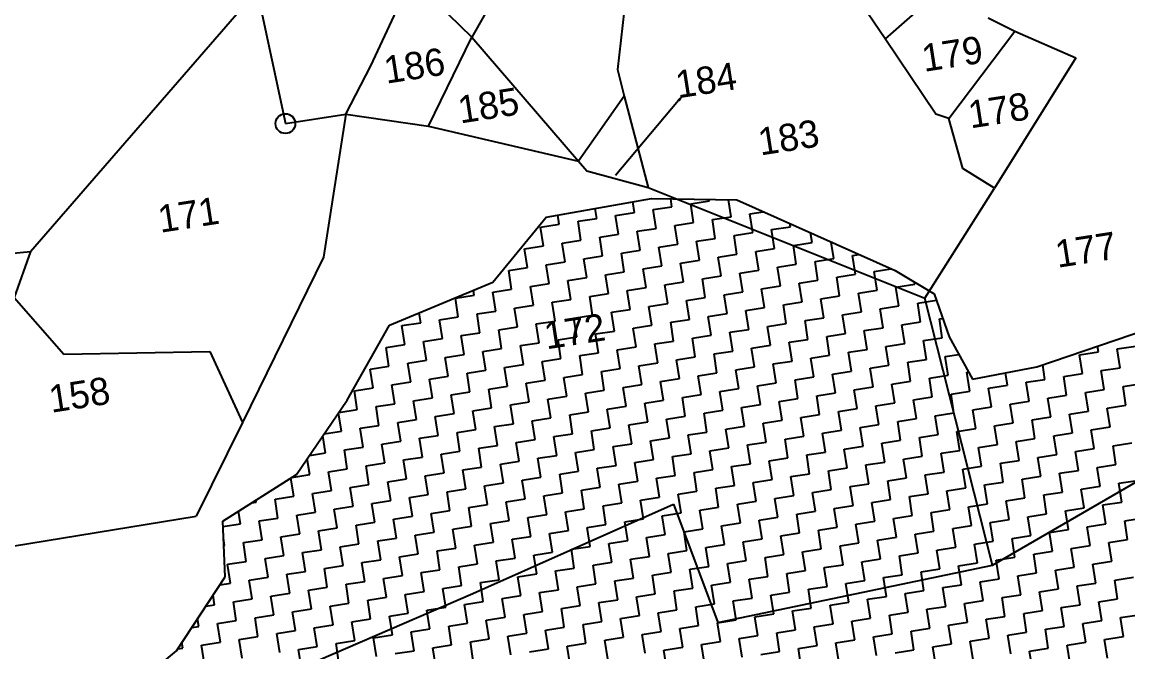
# Model space of a CAD drawing. Header units: metres. Extents: x 288492 to 290465, y 1999120 to 2001541.
# Drawn here: x 289636.4 to 289925, y 2000013.4 to 2000177.7 of the extents above; entities that cross this region are included whole.
import ezdxf
from ezdxf.enums import TextEntityAlignment as Align

# ---------------------------------------------------------------- set-up
doc = ezdxf.new("R2010")
doc.units = ezdxf.units.M
doc.header["$MEASUREMENT"] = 0
for name, color, linetype in [('POLY_HATCH', 12, 'Continuous'), ('POLY_PARCEL', 6, 'Continuous'), ('TEXT_PARCEL', 7, 'Continuous')]:
    doc.layers.add(name, color=color, linetype=linetype)
doc.styles.add('TEXT_MAP', font='KRDEV050.TTF')

# ---------------------------------------------------------------- blocks, each defined once
blk = doc.blocks.new('25')
blk.add_lwpolyline([(289824.17, 2000131.27), (289807.14, 2000111.18)])
blk.add_circle((289718.34, 2000125.49), 2.66)
blk.add_solid([(289823.85, 2000131.54), (289825.79, 2000133.18), (289824.49, 2000131)])
at = {"layer": 'POLY_HATCH'}
for p, q in [((289788.44, 2000100.08), (289816.76, 2000104.93)), ((289816.76, 2000104.93), (289839.73, 2000104.5)), ((289839.73, 2000104.5), (289882.31, 2000085.28)), ((289774.03, 2000082.64), (289788.44, 2000100.08)), ((289746.16, 2000071.16), (289774.03, 2000082.64)), ((289882.31, 2000085.28), (289892.75, 2000079.04)), ((289892.75, 2000079.04), (289896.76, 2000067.37)), ((289734.69, 2000050.99), (289746.16, 2000071.16)), ((289920.34, 2000059.22), (289950.1, 2000069.31)), ((289896.76, 2000067.37), (289902.95, 2000056.02)), ((289902.95, 2000056.02), (289920.34, 2000059.22)), ((289720.96, 2000031.04), (289734.69, 2000050.99)), ((289701.06, 2000018.53), (289720.96, 2000031.04)), ((289701.66, 2000003.55), (289701.06, 2000018.53)), ((289688.47, 1999983.68), (289701.66, 2000003.55)), ((289667.6, 1999966.55), (289688.47, 1999983.68))]:
    blk.add_line(p, q, dxfattribs=at)
at = {"layer": 'POLY_HATCH', "linetype": 'Continuous'}
for p, q in [((289812.16, 2000101.19), (289811.72, 2000104.07)), ((289822.27, 2000102.73), (289821.95, 2000104.83)), ((289827.33, 2000103.49), (289832.38, 2000104.26)), ((289828.1, 2000098.44), (289827.33, 2000103.49)), ((289832.38, 2000104.26), (289832.33, 2000104.64)), ((289838.21, 2000099.97), (289837.51, 2000104.54)), ((289791.93, 2000098.13), (289791.56, 2000100.61)), ((289802.05, 2000099.66), (289801.64, 2000102.34)), ((289807.1, 2000100.43), (289812.16, 2000101.19)), ((289807.87, 2000095.37), (289807.1, 2000100.43)), ((289817.22, 2000101.96), (289822.27, 2000102.73)), ((289817.98, 2000096.9), (289817.22, 2000101.96)), ((289843.26, 2000100.74), (289846.86, 2000101.28)), ((289844.03, 2000095.68), (289843.26, 2000100.74)), ((289786.88, 2000097.36), (289791.93, 2000098.13)), ((289796.99, 2000098.89), (289802.05, 2000099.66)), ((289797.76, 2000093.84), (289796.99, 2000098.89)), ((289823.04, 2000097.67), (289828.1, 2000098.44)), ((289823.81, 2000092.61), (289823.04, 2000097.67)), ((289833.15, 2000099.2), (289838.21, 2000099.97)), ((289833.92, 2000094.15), (289833.15, 2000099.2)), ((289854.14, 2000097.21), (289854.02, 2000098.05)), ((289787.64, 2000092.3), (289786.88, 2000097.36)), ((289802.81, 2000094.6), (289807.87, 2000095.37)), ((289803.58, 2000089.55), (289802.81, 2000094.6)), ((289812.93, 2000096.14), (289817.98, 2000096.9)), ((289813.69, 2000091.08), (289812.93, 2000096.14)), ((289838.97, 2000094.91), (289844.03, 2000095.68)), ((289839.74, 2000089.86), (289838.97, 2000094.91)), ((289849.09, 2000096.45), (289854.14, 2000097.21)), ((289849.85, 2000091.39), (289849.09, 2000096.45)), ((289859.97, 2000092.93), (289859.57, 2000095.54)), ((289782.59, 2000091.53), (289787.64, 2000092.3)), ((289783.35, 2000086.48), (289782.59, 2000091.53)), ((289792.7, 2000093.07), (289797.76, 2000093.84)), ((289793.47, 2000088.01), (289792.7, 2000093.07)), ((289818.75, 2000091.85), (289823.81, 2000092.61)), ((289819.52, 2000086.79), (289818.75, 2000091.85)), ((289828.86, 2000093.38), (289833.92, 2000094.15)), ((289829.63, 2000088.32), (289828.86, 2000093.38)), ((289854.91, 2000092.16), (289859.97, 2000092.93)), ((289855.68, 2000087.1), (289854.91, 2000092.16)), ((289865.79, 2000088.64), (289865.12, 2000093.04)), ((289798.52, 2000088.78), (289803.58, 2000089.55)), ((289799.29, 2000083.72), (289798.52, 2000088.78)), ((289808.64, 2000090.31), (289813.69, 2000091.08)), ((289809.4, 2000085.26), (289808.64, 2000090.31)), ((289834.69, 2000089.09), (289839.74, 2000089.86)), ((289835.45, 2000084.03), (289834.69, 2000089.09)), ((289844.8, 2000090.62), (289849.85, 2000091.39)), ((289845.57, 2000085.57), (289844.8, 2000090.62)), ((289860.73, 2000087.87), (289865.79, 2000088.64)), ((289870.85, 2000089.4), (289872.59, 2000089.67)), ((289871.61, 2000084.35), (289870.85, 2000089.4)), ((289778.3, 2000085.71), (289783.35, 2000086.48)), ((289779.06, 2000080.66), (289778.3, 2000085.71)), ((289788.41, 2000087.25), (289793.47, 2000088.01)), ((289789.18, 2000082.19), (289788.41, 2000087.25)), ((289814.46, 2000086.02), (289819.52, 2000086.79)), ((289815.23, 2000080.97), (289814.46, 2000086.02)), ((289824.57, 2000087.56), (289829.63, 2000088.32)), ((289825.34, 2000082.5), (289824.57, 2000087.56)), ((289840.51, 2000084.8), (289845.57, 2000085.57)), ((289850.62, 2000086.34), (289855.68, 2000087.1)), ((289851.39, 2000081.28), (289850.62, 2000086.34)), ((289861.5, 2000082.81), (289860.73, 2000087.87)), ((289876.67, 2000085.11), (289881.16, 2000085.79)), ((289794.23, 2000082.96), (289799.29, 2000083.72)), ((289795, 2000077.9), (289794.23, 2000082.96)), ((289804.35, 2000084.49), (289809.4, 2000085.26)), ((289805.11, 2000079.43), (289804.35, 2000084.49)), ((289820.28, 2000081.73), (289825.34, 2000082.5)), ((289830.4, 2000083.27), (289835.45, 2000084.03)), ((289831.16, 2000078.21), (289830.4, 2000083.27)), ((289841.28, 2000079.74), (289840.51, 2000084.8)), ((289856.44, 2000082.05), (289861.5, 2000082.81)), ((289866.56, 2000083.58), (289871.61, 2000084.35)), ((289867.32, 2000078.52), (289866.56, 2000083.58)), ((289877.44, 2000080.06), (289876.67, 2000085.11)), ((289768.95, 2000079.12), (289768.75, 2000080.47)), ((289774.01, 2000079.89), (289779.06, 2000080.66)), ((289774.78, 2000074.83), (289774.01, 2000079.89)), ((289784.12, 2000081.42), (289789.18, 2000082.19)), ((289784.89, 2000076.37), (289784.12, 2000081.42)), ((289810.17, 2000080.2), (289815.23, 2000080.97)), ((289810.94, 2000075.14), (289810.17, 2000080.2)), ((289821.05, 2000076.68), (289820.28, 2000081.73)), ((289836.22, 2000078.98), (289841.28, 2000079.74)), ((289846.33, 2000080.51), (289851.39, 2000081.28)), ((289847.1, 2000075.46), (289846.33, 2000080.51)), ((289857.21, 2000076.99), (289856.44, 2000082.05)), ((289872.38, 2000079.29), (289877.44, 2000080.06)), ((289882.49, 2000080.82), (289887.55, 2000081.59)), ((289883.26, 2000075.77), (289882.49, 2000080.82)), ((289887.55, 2000081.59), (289887.46, 2000082.21)), ((289763.9, 2000078.35), (289768.95, 2000079.12)), ((289764.66, 2000073.3), (289763.9, 2000078.35)), ((289789.94, 2000077.13), (289795, 2000077.9)), ((289790.71, 2000072.08), (289789.94, 2000077.13)), ((289800.06, 2000078.67), (289805.11, 2000079.43)), ((289800.82, 2000073.61), (289800.06, 2000078.67)), ((289815.99, 2000075.91), (289821.05, 2000076.68)), ((289826.11, 2000077.44), (289831.16, 2000078.21)), ((289826.87, 2000072.39), (289826.11, 2000077.44)), ((289836.99, 2000073.92), (289836.22, 2000078.98)), ((289852.16, 2000076.22), (289857.21, 2000076.99)), ((289862.27, 2000077.76), (289867.32, 2000078.52)), ((289863.04, 2000072.7), (289862.27, 2000077.76)), ((289873.15, 2000074.23), (289872.38, 2000079.29)), ((289888.32, 2000076.53), (289893.35, 2000077.3)), ((289754.55, 2000071.76), (289754.14, 2000074.45)), ((289769.72, 2000074.06), (289774.78, 2000074.83)), ((289770.49, 2000069.01), (289769.72, 2000074.06)), ((289779.83, 2000075.6), (289784.89, 2000076.37)), ((289780.6, 2000070.54), (289779.83, 2000075.6)), ((289795.77, 2000072.84), (289800.82, 2000073.61)), ((289805.88, 2000074.38), (289810.94, 2000075.14)), ((289806.65, 2000069.32), (289805.88, 2000074.38)), ((289816.76, 2000070.85), (289815.99, 2000075.91)), ((289831.93, 2000073.15), (289836.99, 2000073.92)), ((289842.04, 2000074.69), (289847.1, 2000075.46)), ((289842.81, 2000069.63), (289842.04, 2000074.69)), ((289852.92, 2000071.17), (289852.16, 2000076.22)), ((289868.09, 2000073.47), (289873.15, 2000074.23)), ((289878.2, 2000075), (289883.26, 2000075.77)), ((289878.97, 2000069.94), (289878.2, 2000075)), ((289889.08, 2000071.48), (289888.32, 2000076.53)), ((289749.49, 2000071), (289754.55, 2000071.76)), ((289750.26, 2000065.94), (289749.49, 2000071)), ((289759.61, 2000072.53), (289764.66, 2000073.3)), ((289760.37, 2000067.47), (289759.61, 2000072.53)), ((289785.66, 2000071.31), (289790.71, 2000072.08)), ((289786.42, 2000066.25), (289785.66, 2000071.31)), ((289796.53, 2000067.79), (289795.77, 2000072.84)), ((289811.7, 2000070.09), (289816.76, 2000070.85)), ((289821.82, 2000071.62), (289826.87, 2000072.39)), ((289822.58, 2000066.56), (289821.82, 2000071.62)), ((289832.7, 2000068.1), (289831.93, 2000073.15)), ((289847.87, 2000070.4), (289852.92, 2000071.17)), ((289857.98, 2000071.93), (289863.04, 2000072.7)), ((289858.75, 2000066.88), (289857.98, 2000071.93)), ((289868.86, 2000068.41), (289868.09, 2000073.47)), ((289884.03, 2000070.71), (289889.08, 2000071.48)), ((289884.79, 2000065.65), (289884.03, 2000070.71)), ((289894.14, 2000072.24), (289895.04, 2000072.38)), ((289894.91, 2000067.19), (289894.14, 2000072.24)), ((289765.43, 2000068.24), (289770.49, 2000069.01)), ((289766.2, 2000063.19), (289765.43, 2000068.24)), ((289775.54, 2000069.78), (289780.6, 2000070.54)), ((289776.31, 2000064.72), (289775.54, 2000069.78)), ((289791.48, 2000067.02), (289796.53, 2000067.79)), ((289801.59, 2000068.55), (289806.65, 2000069.32)), ((289802.36, 2000063.5), (289801.59, 2000068.55)), ((289812.47, 2000065.03), (289811.7, 2000070.09)), ((289827.64, 2000067.33), (289832.7, 2000068.1)), ((289837.75, 2000068.87), (289842.81, 2000069.63)), ((289838.52, 2000063.81), (289837.75, 2000068.87)), ((289848.63, 2000065.34), (289847.87, 2000070.4)), ((289863.8, 2000067.64), (289868.86, 2000068.41)), ((289864.57, 2000062.59), (289863.8, 2000067.64)), ((289873.91, 2000069.18), (289878.97, 2000069.94)), ((289874.68, 2000064.12), (289873.91, 2000069.18)), ((289745.2, 2000065.17), (289750.26, 2000065.94)), ((289745.97, 2000060.12), (289745.2, 2000065.17)), ((289755.32, 2000066.71), (289760.37, 2000067.47)), ((289756.08, 2000061.65), (289755.32, 2000066.71)), ((289771.25, 2000063.95), (289776.31, 2000064.72)), ((289781.37, 2000065.49), (289786.42, 2000066.25)), ((289782.13, 2000060.43), (289781.37, 2000065.49)), ((289792.25, 2000061.96), (289791.48, 2000067.02)), ((289807.41, 2000064.26), (289812.47, 2000065.03)), ((289817.53, 2000065.8), (289822.58, 2000066.56)), ((289818.29, 2000060.74), (289817.53, 2000065.8)), ((289828.41, 2000062.28), (289827.64, 2000067.33)), ((289843.58, 2000064.58), (289848.63, 2000065.34)), ((289853.69, 2000066.11), (289858.75, 2000066.88)), ((289854.46, 2000061.05), (289853.69, 2000066.11)), ((289879.74, 2000064.89), (289884.79, 2000065.65)), ((289880.5, 2000059.83), (289879.74, 2000064.89)), ((289889.85, 2000066.42), (289894.91, 2000067.19)), ((289890.62, 2000061.36), (289889.85, 2000066.42)), ((289936.89, 2000063.21), (289936.66, 2000064.75)), ((289941.95, 2000063.98), (289947.01, 2000064.74)), ((289761.14, 2000062.42), (289766.2, 2000063.19)), ((289761.91, 2000057.36), (289761.14, 2000062.42)), ((289772.02, 2000058.9), (289771.25, 2000063.95)), ((289787.19, 2000061.2), (289792.25, 2000061.96)), ((289797.3, 2000062.73), (289802.36, 2000063.5)), ((289798.07, 2000057.67), (289797.3, 2000062.73)), ((289808.18, 2000059.21), (289807.41, 2000064.26)), ((289823.35, 2000061.51), (289828.41, 2000062.28)), ((289833.46, 2000063.04), (289838.52, 2000063.81)), ((289834.23, 2000057.99), (289833.46, 2000063.04)), ((289844.34, 2000059.52), (289843.58, 2000064.58)), ((289859.51, 2000061.82), (289864.57, 2000062.59)), ((289860.28, 2000056.76), (289859.51, 2000061.82)), ((289869.63, 2000063.35), (289874.68, 2000064.12)), ((289870.39, 2000058.3), (289869.63, 2000063.35)), ((289895.67, 2000062.13), (289899.32, 2000062.68)), ((289896.44, 2000057.08), (289895.67, 2000062.13)), ((289931.84, 2000062.44), (289936.89, 2000063.21)), ((289932.6, 2000057.39), (289931.84, 2000062.44)), ((289942.72, 2000058.92), (289941.95, 2000063.98)), ((289740.91, 2000059.35), (289745.97, 2000060.12)), ((289741.68, 2000054.29), (289740.91, 2000059.35)), ((289751.03, 2000060.88), (289756.08, 2000061.65)), ((289751.79, 2000055.83), (289751.03, 2000060.88)), ((289766.96, 2000058.13), (289772.02, 2000058.9)), ((289777.08, 2000059.66), (289782.13, 2000060.43)), ((289777.84, 2000054.61), (289777.08, 2000059.66)), ((289787.96, 2000056.14), (289787.19, 2000061.2)), ((289803.12, 2000058.44), (289808.18, 2000059.21)), ((289813.24, 2000059.97), (289818.29, 2000060.74)), ((289814, 2000054.92), (289813.24, 2000059.97)), ((289824.12, 2000056.45), (289823.35, 2000061.51)), ((289839.29, 2000058.75), (289844.34, 2000059.52)), ((289840.05, 2000053.7), (289839.29, 2000058.75)), ((289849.4, 2000060.29), (289854.46, 2000061.05)), ((289850.17, 2000055.23), (289849.4, 2000060.29)), ((289875.45, 2000059.06), (289880.5, 2000059.83)), ((289876.22, 2000054.01), (289875.45, 2000059.06)), ((289885.56, 2000060.6), (289890.62, 2000061.36)), ((289886.33, 2000055.54), (289885.56, 2000060.6)), ((289922.49, 2000055.85), (289921.9, 2000059.75)), ((289937.66, 2000058.15), (289942.72, 2000058.92)), ((289746.74, 2000055.06), (289751.79, 2000055.83)), ((289756.85, 2000056.6), (289761.91, 2000057.36)), ((289757.62, 2000051.54), (289756.85, 2000056.6)), ((289767.73, 2000053.07), (289766.96, 2000058.13)), ((289782.9, 2000055.37), (289787.96, 2000056.14)), ((289793.01, 2000056.91), (289798.07, 2000057.67)), ((289793.78, 2000051.85), (289793.01, 2000056.91)), ((289803.89, 2000053.38), (289803.12, 2000058.44)), ((289819.06, 2000055.68), (289824.12, 2000056.45)), ((289829.17, 2000057.22), (289834.23, 2000057.99)), ((289829.94, 2000052.16), (289829.17, 2000057.22)), ((289855.22, 2000056), (289860.28, 2000056.76)), ((289855.99, 2000050.94), (289855.22, 2000056)), ((289865.34, 2000057.53), (289870.39, 2000058.3)), ((289866.1, 2000052.47), (289865.34, 2000057.53)), ((289891.38, 2000056.31), (289896.44, 2000057.08)), ((289892.15, 2000051.25), (289891.38, 2000056.31)), ((289901.5, 2000057.84), (289901.92, 2000057.91)), ((289902.26, 2000052.79), (289901.5, 2000057.84)), ((289912.38, 2000054.32), (289911.87, 2000057.66)), ((289917.43, 2000055.09), (289922.49, 2000055.85)), ((289927.55, 2000056.62), (289932.6, 2000057.39)), ((289928.31, 2000051.56), (289927.55, 2000056.62)), ((289938.43, 2000053.1), (289937.66, 2000058.15)), ((289736.62, 2000053.53), (289741.68, 2000054.29)), ((289737.39, 2000048.47), (289736.62, 2000053.53)), ((289747.5, 2000050), (289746.74, 2000055.06)), ((289762.67, 2000052.31), (289767.73, 2000053.07)), ((289772.79, 2000053.84), (289777.84, 2000054.61)), ((289773.55, 2000048.78), (289772.79, 2000053.84)), ((289783.67, 2000050.32), (289782.9, 2000055.37)), ((289798.84, 2000052.62), (289803.89, 2000053.38)), ((289808.95, 2000054.15), (289814, 2000054.92)), ((289809.72, 2000049.09), (289808.95, 2000054.15)), ((289819.83, 2000050.63), (289819.06, 2000055.68)), ((289835, 2000052.93), (289840.05, 2000053.7)), ((289835.76, 2000047.87), (289835, 2000052.93)), ((289845.11, 2000054.46), (289850.17, 2000055.23)), ((289845.88, 2000049.41), (289845.11, 2000054.46)), ((289871.16, 2000053.24), (289876.22, 2000054.01)), ((289871.93, 2000048.18), (289871.16, 2000053.24)), ((289881.27, 2000054.77), (289886.33, 2000055.54)), ((289882.04, 2000049.72), (289881.27, 2000054.77)), ((289897.21, 2000052.02), (289902.26, 2000052.79)), ((289907.32, 2000053.55), (289912.38, 2000054.32)), ((289908.09, 2000048.5), (289907.32, 2000053.55)), ((289918.2, 2000050.03), (289917.43, 2000055.09)), ((289933.37, 2000052.33), (289938.43, 2000053.1)), ((289943.48, 2000053.86), (289948.54, 2000054.63)), ((289944.25, 2000048.81), (289943.48, 2000053.86)), ((289742.45, 2000049.24), (289747.5, 2000050)), ((289752.56, 2000050.77), (289757.62, 2000051.54)), ((289753.33, 2000045.72), (289752.56, 2000050.77)), ((289763.44, 2000047.25), (289762.67, 2000052.31)), ((289778.61, 2000049.55), (289783.67, 2000050.32)), ((289788.72, 2000051.08), (289793.78, 2000051.85)), ((289789.49, 2000046.03), (289788.72, 2000051.08)), ((289799.6, 2000047.56), (289798.84, 2000052.62)), ((289814.77, 2000049.86), (289819.83, 2000050.63)), ((289815.54, 2000044.81), (289814.77, 2000049.86)), ((289824.88, 2000051.4), (289829.94, 2000052.16)), ((289825.65, 2000046.34), (289824.88, 2000051.4)), ((289850.93, 2000050.17), (289855.99, 2000050.94)), ((289851.7, 2000045.12), (289850.93, 2000050.17)), ((289861.05, 2000051.71), (289866.1, 2000052.47)), ((289861.81, 2000046.65), (289861.05, 2000051.71)), ((289887.1, 2000050.49), (289892.15, 2000051.25)), ((289887.86, 2000045.43), (289887.1, 2000050.49)), ((289897.97, 2000046.96), (289897.21, 2000052.02)), ((289913.14, 2000049.26), (289918.2, 2000050.03)), ((289923.26, 2000050.8), (289928.31, 2000051.56)), ((289924.02, 2000045.74), (289923.26, 2000050.8)), ((289934.14, 2000047.27), (289933.37, 2000052.33)), ((289733.1, 2000042.65), (289732.35, 2000047.6)), ((289732.44, 2000047.72), (289737.39, 2000048.47)), ((289743.21, 2000044.18), (289742.45, 2000049.24)), ((289758.38, 2000046.48), (289763.44, 2000047.25)), ((289768.5, 2000048.02), (289773.55, 2000048.78)), ((289769.26, 2000042.96), (289768.5, 2000048.02)), ((289779.38, 2000044.49), (289778.61, 2000049.55)), ((289794.55, 2000046.79), (289799.6, 2000047.56)), ((289795.31, 2000041.74), (289794.55, 2000046.79)), ((289804.66, 2000048.33), (289809.72, 2000049.09)), ((289805.43, 2000043.27), (289804.66, 2000048.33)), ((289830.71, 2000047.11), (289835.76, 2000047.87)), ((289831.47, 2000042.05), (289830.71, 2000047.11)), ((289840.82, 2000048.64), (289845.88, 2000049.41)), ((289841.59, 2000043.58), (289840.82, 2000048.64)), ((289866.87, 2000047.42), (289871.93, 2000048.18)), ((289867.64, 2000042.36), (289866.87, 2000047.42)), ((289876.98, 2000048.95), (289882.04, 2000049.72)), ((289877.75, 2000043.9), (289876.98, 2000048.95)), ((289892.92, 2000046.2), (289897.97, 2000046.96)), ((289903.03, 2000047.73), (289908.09, 2000048.5)), ((289903.8, 2000042.67), (289903.03, 2000047.73)), ((289913.91, 2000044.21), (289913.14, 2000049.26)), ((289929.08, 2000046.51), (289934.14, 2000047.27)), ((289939.19, 2000048.04), (289944.25, 2000048.81)), ((289939.96, 2000042.98), (289939.19, 2000048.04)), ((289738.16, 2000043.41), (289743.21, 2000044.18)), ((289748.27, 2000044.95), (289753.33, 2000045.72)), ((289749.04, 2000039.89), (289748.27, 2000044.95)), ((289759.15, 2000041.43), (289758.38, 2000046.48)), ((289774.32, 2000043.73), (289779.38, 2000044.49)), ((289784.43, 2000045.26), (289789.49, 2000046.03)), ((289785.2, 2000040.2), (289784.43, 2000045.26)), ((289810.48, 2000044.04), (289815.54, 2000044.81)), ((289811.25, 2000038.98), (289810.48, 2000044.04)), ((289820.59, 2000045.57), (289825.65, 2000046.34)), ((289821.36, 2000040.52), (289820.59, 2000045.57)), ((289846.64, 2000044.35), (289851.7, 2000045.12)), ((289847.41, 2000039.29), (289846.64, 2000044.35)), ((289856.76, 2000045.88), (289861.81, 2000046.65)), ((289857.52, 2000040.83), (289856.76, 2000045.88)), ((289872.69, 2000043.13), (289877.75, 2000043.9)), ((289882.81, 2000044.66), (289887.86, 2000045.43)), ((289883.57, 2000039.61), (289882.81, 2000044.66)), ((289893.69, 2000041.14), (289892.92, 2000046.2)), ((289908.85, 2000043.44), (289913.91, 2000044.21)), ((289918.97, 2000044.97), (289924.02, 2000045.74)), ((289919.73, 2000039.92), (289918.97, 2000044.97)), ((289929.85, 2000041.45), (289929.08, 2000046.51)), ((289728.81, 2000036.82), (289728.11, 2000041.44)), ((289728.46, 2000041.94), (289733.1, 2000042.65)), ((289738.93, 2000038.36), (289738.16, 2000043.41)), ((289754.09, 2000040.66), (289759.15, 2000041.43)), ((289764.21, 2000042.19), (289769.26, 2000042.96)), ((289764.97, 2000037.14), (289764.21, 2000042.19)), ((289775.09, 2000038.67), (289774.32, 2000043.73)), ((289790.26, 2000040.97), (289795.31, 2000041.74)), ((289791.02, 2000035.91), (289790.26, 2000040.97)), ((289800.37, 2000042.5), (289805.43, 2000043.27)), ((289801.14, 2000037.45), (289800.37, 2000042.5)), ((289826.42, 2000041.28), (289831.47, 2000042.05)), ((289827.19, 2000036.23), (289826.42, 2000041.28)), ((289836.53, 2000042.82), (289841.59, 2000043.58)), ((289837.3, 2000037.76), (289836.53, 2000042.82)), ((289862.58, 2000041.59), (289867.64, 2000042.36)), ((289863.35, 2000036.54), (289862.58, 2000041.59)), ((289873.46, 2000038.07), (289872.69, 2000043.13)), ((289888.63, 2000040.37), (289893.69, 2000041.14)), ((289898.74, 2000041.91), (289903.8, 2000042.67)), ((289899.51, 2000036.85), (289898.74, 2000041.91)), ((289909.62, 2000038.38), (289908.85, 2000043.44)), ((289924.79, 2000040.68), (289929.85, 2000041.45)), ((289934.9, 2000042.22), (289939.96, 2000042.98)), ((289935.67, 2000037.16), (289934.9, 2000042.22)), ((289733.87, 2000037.59), (289738.93, 2000038.36)), ((289743.98, 2000039.13), (289749.04, 2000039.89)), ((289744.75, 2000034.07), (289743.98, 2000039.13)), ((289754.86, 2000035.6), (289754.09, 2000040.66)), ((289770.03, 2000037.9), (289775.09, 2000038.67)), ((289770.8, 2000032.85), (289770.03, 2000037.9)), ((289780.14, 2000039.44), (289785.2, 2000040.2)), ((289780.91, 2000034.38), (289780.14, 2000039.44)), ((289806.19, 2000038.21), (289811.25, 2000038.98)), ((289806.96, 2000033.16), (289806.19, 2000038.21)), ((289816.31, 2000039.75), (289821.36, 2000040.52)), ((289817.07, 2000034.69), (289816.31, 2000039.75)), ((289842.35, 2000038.53), (289847.41, 2000039.29)), ((289843.12, 2000033.47), (289842.35, 2000038.53)), ((289852.47, 2000040.06), (289857.52, 2000040.83)), ((289853.23, 2000035), (289852.47, 2000040.06)), ((289868.4, 2000037.3), (289873.46, 2000038.07)), ((289878.52, 2000038.84), (289883.57, 2000039.61)), ((289879.28, 2000033.78), (289878.52, 2000038.84)), ((289889.4, 2000035.32), (289888.63, 2000040.37)), ((289904.57, 2000037.62), (289909.62, 2000038.38)), ((289914.68, 2000039.15), (289919.73, 2000039.92)), ((289915.44, 2000034.09), (289914.68, 2000039.15)), ((289925.56, 2000035.63), (289924.79, 2000040.68)), ((289940.73, 2000037.93), (289945.78, 2000038.7)), ((289941.49, 2000032.87), (289940.73, 2000037.93)), ((289724.52, 2000031), (289723.87, 2000035.28)), ((289724.48, 2000036.17), (289728.81, 2000036.82)), ((289734.64, 2000032.53), (289733.87, 2000037.59)), ((289749.81, 2000034.84), (289754.86, 2000035.6)), ((289759.92, 2000036.37), (289764.97, 2000037.14)), ((289760.68, 2000031.31), (289759.92, 2000036.37)), ((289785.97, 2000035.15), (289791.02, 2000035.91)), ((289786.73, 2000030.09), (289785.97, 2000035.15)), ((289796.08, 2000036.68), (289801.14, 2000037.45)), ((289796.85, 2000031.62), (289796.08, 2000036.68)), ((289822.13, 2000035.46), (289827.19, 2000036.23)), ((289822.9, 2000030.4), (289822.13, 2000035.46)), ((289832.24, 2000036.99), (289837.3, 2000037.76)), ((289833.01, 2000031.94), (289832.24, 2000036.99)), ((289848.18, 2000034.24), (289853.23, 2000035)), ((289858.29, 2000035.77), (289863.35, 2000036.54)), ((289859.06, 2000030.71), (289858.29, 2000035.77)), ((289869.17, 2000032.25), (289868.4, 2000037.3)), ((289884.34, 2000034.55), (289889.4, 2000035.32)), ((289894.45, 2000036.08), (289899.51, 2000036.85)), ((289895.22, 2000031.03), (289894.45, 2000036.08)), ((289905.33, 2000032.56), (289904.57, 2000037.62)), ((289920.5, 2000034.86), (289925.56, 2000035.63)), ((289930.61, 2000036.39), (289935.67, 2000037.16)), ((289931.38, 2000031.34), (289930.61, 2000036.39)), ((289729.58, 2000031.77), (289734.64, 2000032.53)), ((289739.69, 2000033.3), (289744.75, 2000034.07)), ((289740.46, 2000028.25), (289739.69, 2000033.3)), ((289750.57, 2000029.78), (289749.81, 2000034.84)), ((289765.74, 2000032.08), (289770.8, 2000032.85)), ((289766.51, 2000027.02), (289765.74, 2000032.08)), ((289775.85, 2000033.61), (289780.91, 2000034.38)), ((289776.62, 2000028.56), (289775.85, 2000033.61)), ((289801.9, 2000032.39), (289806.96, 2000033.16)), ((289802.67, 2000027.34), (289801.9, 2000032.39)), ((289812.02, 2000033.93), (289817.07, 2000034.69)), ((289812.78, 2000028.87), (289812.02, 2000033.93)), ((289827.95, 2000031.17), (289833.01, 2000031.94)), ((289838.06, 2000032.7), (289843.12, 2000033.47)), ((289838.83, 2000027.65), (289838.06, 2000032.7)), ((289848.94, 2000029.18), (289848.18, 2000034.24)), ((289864.11, 2000031.48), (289869.17, 2000032.25)), ((289874.23, 2000033.02), (289879.28, 2000033.78)), ((289874.99, 2000027.96), (289874.23, 2000033.02)), ((289885.11, 2000029.49), (289884.34, 2000034.55)), ((289900.28, 2000031.79), (289905.33, 2000032.56)), ((289910.39, 2000033.33), (289915.44, 2000034.09)), ((289911.16, 2000028.27), (289910.39, 2000033.33)), ((289921.27, 2000029.8), (289920.5, 2000034.86)), ((289936.44, 2000032.11), (289941.49, 2000032.87)), ((289937.2, 2000027.05), (289936.44, 2000032.11)), ((289720.23, 2000025.18), (289719.48, 2000030.12)), ((289719.74, 2000030.28), (289724.52, 2000031)), ((289730.35, 2000026.71), (289729.58, 2000031.77)), ((289745.52, 2000029.01), (289750.57, 2000029.78)), ((289746.28, 2000023.96), (289745.52, 2000029.01)), ((289755.63, 2000030.55), (289760.68, 2000031.31)), ((289756.4, 2000025.49), (289755.63, 2000030.55)), ((289781.68, 2000029.32), (289786.73, 2000030.09)), ((289782.44, 2000024.27), (289781.68, 2000029.32)), ((289791.79, 2000030.86), (289796.85, 2000031.62)), ((289792.56, 2000025.8), (289791.79, 2000030.86)), ((289817.84, 2000029.64), (289822.9, 2000030.4)), ((289818.61, 2000024.58), (289817.84, 2000029.64)), ((289828.72, 2000026.11), (289827.95, 2000031.17)), ((289843.89, 2000028.41), (289848.94, 2000029.18)), ((289854, 2000029.95), (289859.06, 2000030.71)), ((289854.77, 2000024.89), (289854, 2000029.95)), ((289864.88, 2000026.43), (289864.11, 2000031.48)), ((289880.05, 2000028.73), (289885.11, 2000029.49)), ((289890.16, 2000030.26), (289895.22, 2000031.03)), ((289890.93, 2000025.2), (289890.16, 2000030.26)), ((289901.04, 2000026.74), (289900.28, 2000031.79)), ((289916.21, 2000029.04), (289921.27, 2000029.8)), ((289916.98, 2000023.98), (289916.21, 2000029.04)), ((289926.32, 2000030.57), (289931.38, 2000031.34)), ((289927.09, 2000025.51), (289926.32, 2000030.57)), ((289725.29, 2000025.94), (289730.35, 2000026.71)), ((289735.4, 2000027.48), (289740.46, 2000028.25)), ((289736.17, 2000022.42), (289735.4, 2000027.48)), ((289761.45, 2000026.26), (289766.51, 2000027.02)), ((289762.22, 2000021.2), (289761.45, 2000026.26)), ((289771.56, 2000027.79), (289776.62, 2000028.56)), ((289772.33, 2000022.73), (289771.56, 2000027.79)), ((289797.61, 2000026.57), (289802.67, 2000027.34)), ((289798.38, 2000021.51), (289797.61, 2000026.57)), ((289807.73, 2000028.1), (289812.78, 2000028.87)), ((289808.49, 2000023.05), (289807.73, 2000028.1)), ((289823.66, 2000025.35), (289828.72, 2000026.11)), ((289833.78, 2000026.88), (289838.83, 2000027.65)), ((289834.54, 2000021.82), (289833.78, 2000026.88)), ((289844.65, 2000023.36), (289843.89, 2000028.41)), ((289859.82, 2000025.66), (289864.88, 2000026.43)), ((289869.94, 2000027.19), (289874.99, 2000027.96)), ((289870.7, 2000022.14), (289869.94, 2000027.19)), ((289880.82, 2000023.67), (289880.05, 2000028.73)), ((289895.99, 2000025.97), (289901.04, 2000026.74)), ((289896.75, 2000020.91), (289895.99, 2000025.97)), ((289906.1, 2000027.5), (289911.16, 2000028.27)), ((289906.87, 2000022.45), (289906.1, 2000027.5)), ((289932.15, 2000026.28), (289937.2, 2000027.05)), ((289932.91, 2000021.23), (289932.15, 2000026.28)), ((289942.26, 2000027.82), (289947.32, 2000028.58)), ((289943.03, 2000022.76), (289942.26, 2000027.82)), ((289708.9, 2000023.46), (289710.12, 2000023.64)), ((289710.12, 2000023.64), (289710.04, 2000024.18)), ((289715.18, 2000024.41), (289720.23, 2000025.18)), ((289715.94, 2000019.35), (289715.18, 2000024.41)), ((289726.06, 2000020.89), (289725.29, 2000025.94)), ((289741.23, 2000023.19), (289746.28, 2000023.96)), ((289741.99, 2000018.13), (289741.23, 2000023.19)), ((289751.34, 2000024.72), (289756.4, 2000025.49)), ((289752.11, 2000019.67), (289751.34, 2000024.72)), ((289777.39, 2000023.5), (289782.44, 2000024.27)), ((289778.15, 2000018.44), (289777.39, 2000023.5)), ((289787.5, 2000025.03), (289792.56, 2000025.8)), ((289788.27, 2000019.98), (289787.5, 2000025.03)), ((289803.44, 2000022.28), (289808.49, 2000023.05)), ((289813.55, 2000023.81), (289818.61, 2000024.58)), ((289814.32, 2000018.76), (289813.55, 2000023.81)), ((289824.43, 2000020.29), (289823.66, 2000025.35)), ((289839.6, 2000022.59), (289844.65, 2000023.36)), ((289849.71, 2000024.12), (289854.77, 2000024.89)), ((289850.48, 2000019.07), (289849.71, 2000024.12)), ((289860.59, 2000020.6), (289859.82, 2000025.66)), ((289875.76, 2000022.9), (289880.82, 2000023.67)), ((289885.87, 2000024.44), (289890.93, 2000025.2)), ((289886.64, 2000019.38), (289885.87, 2000024.44)), ((289911.92, 2000023.21), (289916.98, 2000023.98)), ((289912.69, 2000018.16), (289911.92, 2000023.21)), ((289922.03, 2000024.75), (289927.09, 2000025.51)), ((289922.8, 2000019.69), (289922.03, 2000024.75)), ((289705.83, 2000017.82), (289705.32, 2000021.21)), ((289721, 2000020.12), (289726.06, 2000020.89)), ((289721.77, 2000015.07), (289721, 2000020.12)), ((289731.11, 2000021.66), (289736.17, 2000022.42)), ((289731.88, 2000016.6), (289731.11, 2000021.66)), ((289757.16, 2000020.43), (289762.22, 2000021.2)), ((289757.93, 2000015.38), (289757.16, 2000020.43)), ((289767.28, 2000021.97), (289772.33, 2000022.73)), ((289768.04, 2000016.91), (289767.28, 2000021.97)), ((289793.32, 2000020.75), (289798.38, 2000021.51)), ((289794.09, 2000015.69), (289793.32, 2000020.75)), ((289804.2, 2000017.22), (289803.44, 2000022.28)), ((289819.37, 2000019.52), (289824.43, 2000020.29)), ((289829.49, 2000021.06), (289834.54, 2000021.82)), ((289830.25, 2000016), (289829.49, 2000021.06)), ((289840.37, 2000017.53), (289839.6, 2000022.59)), ((289855.53, 2000019.83), (289860.59, 2000020.6)), ((289865.65, 2000021.37), (289870.7, 2000022.14)), ((289866.41, 2000016.31), (289865.65, 2000021.37)), ((289876.53, 2000017.85), (289875.76, 2000022.9)), ((289891.7, 2000020.15), (289896.75, 2000020.91)), ((289892.46, 2000015.09), (289891.7, 2000020.15)), ((289901.81, 2000021.68), (289906.87, 2000022.45)), ((289902.58, 2000016.62), (289901.81, 2000021.68)), ((289927.86, 2000020.46), (289932.91, 2000021.23)), ((289928.63, 2000015.4), (289927.86, 2000020.46)), ((289937.97, 2000021.99), (289943.03, 2000022.76)), ((289938.74, 2000016.94), (289937.97, 2000021.99)), ((289701.12, 2000017.11), (289705.83, 2000017.82)), ((289710.89, 2000018.59), (289715.94, 2000019.35)), ((289711.65, 2000013.53), (289710.89, 2000018.59)), ((289736.94, 2000017.37), (289741.99, 2000018.13)), ((289737.7, 2000012.31), (289736.94, 2000017.37)), ((289747.05, 2000018.9), (289752.11, 2000019.67)), ((289747.82, 2000013.84), (289747.05, 2000018.9)), ((289773.1, 2000017.68), (289778.15, 2000018.44)), ((289773.87, 2000012.62), (289773.1, 2000017.68)), ((289783.21, 2000019.21), (289788.27, 2000019.98)), ((289783.98, 2000014.15), (289783.21, 2000019.21)), ((289799.15, 2000016.46), (289804.2, 2000017.22)), ((289809.26, 2000017.99), (289814.32, 2000018.76)), ((289810.03, 2000012.93), (289809.26, 2000017.99)), ((289820.14, 2000014.47), (289819.37, 2000019.52)), ((289835.31, 2000016.77), (289840.37, 2000017.53)), ((289845.42, 2000018.3), (289850.48, 2000019.07)), ((289846.19, 2000013.24), (289845.42, 2000018.3)), ((289856.3, 2000014.78), (289855.53, 2000019.83)), ((289871.47, 2000017.08), (289876.53, 2000017.85)), ((289872.24, 2000012.02), (289871.47, 2000017.08)), ((289881.58, 2000018.61), (289886.64, 2000019.38)), ((289882.35, 2000013.56), (289881.58, 2000018.61)), ((289907.63, 2000017.39), (289912.69, 2000018.16)), ((289908.4, 2000012.33), (289907.63, 2000017.39)), ((289917.75, 2000018.92), (289922.8, 2000019.69)), ((289918.51, 2000013.87), (289917.75, 2000018.92)), ((289943.79, 2000017.7), (289948.85, 2000018.47)), ((289944.56, 2000012.65), (289943.79, 2000017.7)), ((289716.71, 2000014.3), (289721.77, 2000015.07)), ((289717.48, 2000009.24), (289716.71, 2000014.3)), ((289726.82, 2000015.83), (289731.88, 2000016.6)), ((289727.59, 2000010.78), (289726.82, 2000015.83)), ((289752.87, 2000014.61), (289757.93, 2000015.38)), ((289753.64, 2000009.55), (289752.87, 2000014.61)), ((289762.99, 2000016.14), (289768.04, 2000016.91)), ((289763.75, 2000011.09), (289762.99, 2000016.14)), ((289778.92, 2000013.39), (289783.98, 2000014.15)), ((289789.03, 2000014.92), (289794.09, 2000015.69)), ((289789.8, 2000009.87), (289789.03, 2000014.92)), ((289799.91, 2000011.4), (289799.15, 2000016.46)), ((289815.08, 2000013.7), (289820.14, 2000014.47)), ((289825.2, 2000015.23), (289830.25, 2000016)), ((289825.96, 2000010.18), (289825.2, 2000015.23)), ((289836.08, 2000011.71), (289835.31, 2000016.77)), ((289851.25, 2000014.01), (289856.3, 2000014.78)), ((289861.36, 2000015.55), (289866.41, 2000016.31)), ((289862.12, 2000010.49), (289861.36, 2000015.55)), ((289887.41, 2000014.32), (289892.46, 2000015.09)), ((289888.17, 2000009.27), (289887.41, 2000014.32)), ((289897.52, 2000015.86), (289902.58, 2000016.62)), ((289898.29, 2000010.8), (289897.52, 2000015.86)), ((289923.57, 2000014.64), (289928.63, 2000015.4)), ((289924.34, 2000009.58), (289923.57, 2000014.64)), ((289933.68, 2000016.17), (289938.74, 2000016.94)), ((289934.45, 2000011.11), (289933.68, 2000016.17)), ((289701.54, 2000012), (289701.25, 2000013.95)), ((289701.32, 2000011.96), (289701.54, 2000012)), ((289706.6, 2000012.76), (289711.65, 2000013.53)), ((289707.36, 2000007.71), (289706.6, 2000012.76)), ((289732.65, 2000011.54), (289737.7, 2000012.31)), ((289733.41, 2000006.49), (289732.65, 2000011.54)), ((289742.76, 2000013.08), (289747.82, 2000013.84)), ((289743.53, 2000008.02), (289742.76, 2000013.08)), ((289758.7, 2000010.32), (289763.75, 2000011.09)), ((289768.81, 2000011.85), (289773.87, 2000012.62)), ((289769.58, 2000006.8), (289768.81, 2000011.85)), ((289779.69, 2000008.33), (289778.92, 2000013.39)), ((289794.86, 2000010.63), (289799.91, 2000011.4)), ((289804.97, 2000012.17), (289810.03, 2000012.93)), ((289805.74, 2000007.11), (289804.97, 2000012.17)), ((289815.85, 2000008.64), (289815.08, 2000013.7)), ((289831.02, 2000010.94), (289836.08, 2000011.71)), ((289841.13, 2000012.48), (289846.19, 2000013.24)), ((289841.9, 2000007.42), (289841.13, 2000012.48)), ((289852.01, 2000008.96), (289851.25, 2000014.01)), ((289867.18, 2000011.26), (289872.24, 2000012.02)), ((289867.95, 2000006.2), (289867.18, 2000011.26)), ((289877.29, 2000012.79), (289882.35, 2000013.56)), ((289878.06, 2000007.73), (289877.29, 2000012.79)), ((289903.34, 2000011.57), (289908.4, 2000012.33)), ((289904.11, 2000006.51), (289903.34, 2000011.57)), ((289913.46, 2000013.1), (289918.51, 2000013.87)), ((289914.22, 2000008.05), (289913.46, 2000013.1)), ((289929.39, 2000010.35), (289934.45, 2000011.11)), ((289939.5, 2000011.88), (289944.56, 2000012.65)), ((289940.27, 2000006.82), (289939.5, 2000011.88)), ((289712.42, 2000008.47), (289717.48, 2000009.24)), ((289713.19, 2000003.42), (289712.42, 2000008.47)), ((289722.53, 2000010.01), (289727.59, 2000010.78)), ((289723.3, 2000004.95), (289722.53, 2000010.01)), ((289748.58, 2000008.79), (289753.64, 2000009.55)), ((289749.35, 2000003.73), (289748.58, 2000008.79)), ((289759.46, 2000005.26), (289758.7, 2000010.32)), ((289774.63, 2000007.56), (289779.69, 2000008.33)), ((289784.74, 2000009.1), (289789.8, 2000009.87)), ((289785.51, 2000004.04), (289784.74, 2000009.1)), ((289795.62, 2000005.58), (289794.86, 2000010.63)), ((289810.79, 2000007.88), (289815.85, 2000008.64)), ((289820.91, 2000009.41), (289825.96, 2000010.18)), ((289821.67, 2000004.35), (289820.91, 2000009.41)), ((289831.79, 2000005.89), (289831.02, 2000010.94)), ((289846.96, 2000008.19), (289852.01, 2000008.96)), ((289847.72, 2000003.13), (289846.96, 2000008.19)), ((289857.07, 2000009.72), (289862.12, 2000010.49)), ((289857.84, 2000004.67), (289857.07, 2000009.72)), ((289883.12, 2000008.5), (289888.17, 2000009.27)), ((289883.88, 2000003.44), (289883.12, 2000008.5)), ((289893.23, 2000010.03), (289898.29, 2000010.8)), ((289894, 2000004.98), (289893.23, 2000010.03)), ((289919.28, 2000008.81), (289924.34, 2000009.58)), ((289920.05, 2000003.76), (289919.28, 2000008.81)), ((289930.16, 2000005.29), (289929.39, 2000010.35)), ((289702.31, 2000006.94), (289707.36, 2000007.71)), ((289703.08, 2000001.88), (289702.31, 2000006.94)), ((289728.36, 2000005.72), (289733.41, 2000006.49)), ((289729.12, 2000000.66), (289728.36, 2000005.72)), ((289738.47, 2000007.25), (289743.53, 2000008.02)), ((289739.24, 2000002.2), (289738.47, 2000007.25)), ((289754.41, 2000004.5), (289759.46, 2000005.26)), ((289764.52, 2000006.03), (289769.58, 2000006.8)), ((289765.29, 2000000.97), (289764.52, 2000006.03)), ((289775.4, 2000002.51), (289774.63, 2000007.56)), ((289790.57, 2000004.81), (289795.62, 2000005.58)), ((289800.68, 2000006.34), (289805.74, 2000007.11)), ((289801.45, 2000001.29), (289800.68, 2000006.34)), ((289811.56, 2000002.82), (289810.79, 2000007.88)), ((289826.73, 2000005.12), (289831.79, 2000005.89)), ((289836.84, 2000006.65), (289841.9, 2000007.42)), ((289837.61, 2000001.6), (289836.84, 2000006.65)), ((289862.89, 2000005.43), (289867.95, 2000006.2)), ((289863.66, 2000000.38), (289862.89, 2000005.43)), ((289873, 2000006.97), (289878.06, 2000007.73)), ((289873.77, 2000001.91), (289873, 2000006.97)), ((289899.05, 2000005.74), (289904.11, 2000006.51)), ((289899.82, 2000000.69), (289899.05, 2000005.74)), ((289909.17, 2000007.28), (289914.22, 2000008.05)), ((289909.93, 2000002.22), (289909.17, 2000007.28)), ((289925.1, 2000004.52), (289930.16, 2000005.29)), ((289935.22, 2000006.06), (289940.27, 2000006.82)), ((289935.98, 2000001), (289935.22, 2000006.06)), ((289708.13, 2000002.65), (289713.19, 2000003.42)), ((289708.9, 1999997.6), (289708.13, 2000002.65)), ((289718.24, 2000004.19), (289723.3, 2000004.95)), ((289719.01, 1999999.13), (289718.24, 2000004.19)), ((289734.18, 2000001.43), (289739.24, 2000002.2)), ((289744.29, 2000002.96), (289749.35, 2000003.73)), ((289745.06, 1999997.91), (289744.29, 2000002.96)), ((289755.17, 1999999.44), (289754.41, 2000004.5)), ((289770.34, 2000001.74), (289775.4, 2000002.51)), ((289780.46, 2000003.28), (289785.51, 2000004.04)), ((289781.22, 1999998.22), (289780.46, 2000003.28)), ((289791.34, 1999999.75), (289790.57, 2000004.81)), ((289806.5, 2000002.05), (289811.56, 2000002.82)), ((289816.62, 2000003.59), (289821.67, 2000004.35)), ((289817.38, 1999998.53), (289816.62, 2000003.59)), ((289827.5, 2000000.06), (289826.73, 2000005.12)), ((289842.67, 2000002.37), (289847.72, 2000003.13)), ((289843.43, 1999997.31), (289842.67, 2000002.37)), ((289852.78, 2000003.9), (289857.84, 2000004.67)), ((289853.55, 1999998.84), (289852.78, 2000003.9)), ((289878.83, 2000002.68), (289883.88, 2000003.44)), ((289879.59, 1999997.62), (289878.83, 2000002.68)), ((289888.94, 2000004.21), (289894, 2000004.98)), ((289889.71, 1999999.15), (289888.94, 2000004.21)), ((289904.88, 2000001.45), (289909.93, 2000002.22)), ((289914.99, 2000002.99), (289920.05, 2000003.76)), ((289915.76, 1999997.93), (289914.99, 2000002.99)), ((289925.87, 1999999.47), (289925.1, 2000004.52)), ((289941.04, 2000001.77), (289946.1, 2000002.53)), ((289700.27, 2000001.46), (289703.08, 2000001.88)), ((289724.07, 1999999.9), (289729.12, 2000000.66)), ((289724.83, 1999994.84), (289724.07, 1999999.9)), ((289734.95, 1999996.37), (289734.18, 2000001.43)), ((289750.12, 1999998.67), (289755.17, 1999999.44)), ((289760.23, 2000000.21), (289765.29, 2000000.97)), ((289761, 1999995.15), (289760.23, 2000000.21)), ((289771.11, 1999996.68), (289770.34, 2000001.74)), ((289786.28, 1999998.99), (289791.34, 1999999.75)), ((289796.39, 2000000.52), (289801.45, 2000001.29)), ((289797.16, 1999995.46), (289796.39, 2000000.52)), ((289807.27, 1999997), (289806.5, 2000002.05)), ((289822.44, 1999999.3), (289827.5, 2000000.06)), ((289823.21, 1999994.24), (289822.44, 1999999.3)), ((289832.55, 2000000.83), (289837.61, 2000001.6)), ((289833.32, 1999995.77), (289832.55, 2000000.83)), ((289858.6, 1999999.61), (289863.66, 2000000.38)), ((289859.37, 1999994.55), (289858.6, 1999999.61)), ((289868.72, 2000001.14), (289873.77, 2000001.91)), ((289869.48, 1999996.09), (289868.72, 2000001.14)), ((289894.76, 1999999.92), (289899.82, 2000000.69)), ((289895.53, 1999994.86), (289894.76, 1999999.92)), ((289905.64, 1999996.4), (289904.88, 2000001.45)), ((289920.81, 1999998.7), (289925.87, 1999999.47)), ((289930.93, 2000000.23), (289935.98, 2000001)), ((289931.69, 1999995.18), (289930.93, 2000000.23)), ((289941.81, 1999996.71), (289941.04, 2000001.77)), ((289698.79, 1999996.06), (289698.4, 1999998.63)), ((289703.84, 1999996.83), (289708.9, 1999997.6)), ((289704.61, 1999991.77), (289703.84, 1999996.83)), ((289713.96, 1999998.36), (289719.01, 1999999.13)), ((289714.72, 1999993.31), (289713.96, 1999998.36)), ((289729.89, 1999995.61), (289734.95, 1999996.37)), ((289740, 1999997.14), (289745.06, 1999997.91)), ((289740.77, 1999992.08), (289740, 1999997.14)), ((289750.88, 1999993.62), (289750.12, 1999998.67)), ((289766.05, 1999995.92), (289771.11, 1999996.68)), ((289776.17, 1999997.45), (289781.22, 1999998.22)), ((289776.93, 1999992.4), (289776.17, 1999997.45)), ((289787.05, 1999993.93), (289786.28, 1999998.99)), ((289802.21, 1999996.23), (289807.27, 1999997)), ((289802.98, 1999991.17), (289802.21, 1999996.23)), ((289812.33, 1999997.76), (289817.38, 1999998.53)), ((289813.09, 1999992.71), (289812.33, 1999997.76)), ((289838.38, 1999996.54), (289843.43, 1999997.31)), ((289839.14, 1999991.49), (289838.38, 1999996.54)), ((289848.49, 1999998.08), (289853.55, 1999998.84)), ((289849.26, 1999993.02), (289848.49, 1999998.08)), ((289874.54, 1999996.85), (289879.59, 1999997.62)), ((289875.31, 1999991.8), (289874.54, 1999996.85)), ((289884.65, 1999998.39), (289889.71, 1999999.15)), ((289885.42, 1999993.33), (289884.65, 1999998.39)), ((289900.59, 1999995.63), (289905.64, 1999996.4)), ((289910.7, 1999997.17), (289915.76, 1999997.93)), ((289911.47, 1999992.11), (289910.7, 1999997.17)), ((289921.58, 1999993.64), (289920.81, 1999998.7)), ((289936.75, 1999995.94), (289941.81, 1999996.71)), ((289696.46, 1999995.71), (289698.79, 1999996.06)), ((289709.67, 1999992.54), (289714.72, 1999993.31)), ((289719.78, 1999994.07), (289724.83, 1999994.84)), ((289720.55, 1999989.02), (289719.78, 1999994.07)), ((289730.66, 1999990.55), (289729.89, 1999995.61)), ((289745.83, 1999992.85), (289750.88, 1999993.62)), ((289755.94, 1999994.38), (289761, 1999995.15)), ((289756.71, 1999989.33), (289755.94, 1999994.38)), ((289766.82, 1999990.86), (289766.05, 1999995.92)), ((289781.99, 1999993.16), (289787.05, 1999993.93)), ((289792.1, 1999994.7), (289797.16, 1999995.46)), ((289792.87, 1999989.64), (289792.1, 1999994.7)), ((289818.15, 1999993.47), (289823.21, 1999994.24)), ((289818.92, 1999988.42), (289818.15, 1999993.47)), ((289828.26, 1999995.01), (289833.32, 1999995.77)), ((289829.03, 1999989.95), (289828.26, 1999995.01)), ((289854.31, 1999993.79), (289859.37, 1999994.55)), ((289855.08, 1999988.73), (289854.31, 1999993.79)), ((289864.43, 1999995.32), (289869.48, 1999996.09)), ((289865.19, 1999990.26), (289864.43, 1999995.32)), ((289880.36, 1999992.56), (289885.42, 1999993.33)), ((289890.47, 1999994.1), (289895.53, 1999994.86)), ((289891.24, 1999989.04), (289890.47, 1999994.1)), ((289901.35, 1999990.58), (289900.59, 1999995.63)), ((289916.52, 1999992.88), (289921.58, 1999993.64)), ((289926.64, 1999994.41), (289931.69, 1999995.18)), ((289927.4, 1999989.35), (289926.64, 1999994.41)), ((289937.52, 1999990.89), (289936.75, 1999995.94)), ((289694.5, 1999990.24), (289694.19, 1999992.29)), ((289699.55, 1999991), (289704.61, 1999991.77)), ((289700.32, 1999985.95), (289699.55, 1999991)), ((289710.43, 1999987.48), (289709.67, 1999992.54)), ((289725.6, 1999989.78), (289730.66, 1999990.55)), ((289735.71, 1999991.32), (289740.77, 1999992.08)), ((289736.48, 1999986.26), (289735.71, 1999991.32)), ((289746.59, 1999987.79), (289745.83, 1999992.85)), ((289761.76, 1999990.09), (289766.82, 1999990.86)), ((289771.88, 1999991.63), (289776.93, 1999992.4)), ((289772.64, 1999986.57), (289771.88, 1999991.63)), ((289782.76, 1999988.11), (289781.99, 1999993.16)), ((289797.93, 1999990.41), (289802.98, 1999991.17)), ((289798.69, 1999985.35), (289797.93, 1999990.41)), ((289808.04, 1999991.94), (289813.09, 1999992.71)), ((289808.81, 1999986.88), (289808.04, 1999991.94)), ((289834.09, 1999990.72), (289839.14, 1999991.49)), ((289834.85, 1999985.66), (289834.09, 1999990.72)), ((289844.2, 1999992.25), (289849.26, 1999993.02)), ((289844.97, 1999987.2), (289844.2, 1999992.25)), ((289860.14, 1999989.5), (289865.19, 1999990.26)), ((289870.25, 1999991.03), (289875.31, 1999991.8)), ((289871.02, 1999985.97), (289870.25, 1999991.03)), ((289881.13, 1999987.51), (289880.36, 1999992.56)), ((289896.3, 1999989.81), (289901.35, 1999990.58)), ((289906.41, 1999991.34), (289911.47, 1999992.11)), ((289907.18, 1999986.29), (289906.41, 1999991.34)), ((289917.29, 1999987.82), (289916.52, 1999992.88)), ((289932.46, 1999990.12), (289937.52, 1999990.89)), ((289942.57, 1999991.65), (289947.63, 1999992.42)), ((289943.34, 1999986.6), (289942.57, 1999991.65)), ((289692.64, 1999989.96), (289694.5, 1999990.24)), ((289705.38, 1999986.72), (289710.43, 1999987.48)), ((289715.49, 1999988.25), (289720.55, 1999989.02)), ((289716.26, 1999983.19), (289715.49, 1999988.25)), ((289726.37, 1999984.73), (289725.6, 1999989.78)), ((289741.54, 1999987.03), (289746.59, 1999987.79)), ((289751.65, 1999988.56), (289756.71, 1999989.33)), ((289752.42, 1999983.5), (289751.65, 1999988.56)), ((289762.53, 1999985.04), (289761.76, 1999990.09)), ((289777.7, 1999987.34), (289782.76, 1999988.11)), ((289778.47, 1999982.28), (289777.7, 1999987.34)), ((289787.81, 1999988.87), (289792.87, 1999989.64)), ((289788.58, 1999983.82), (289787.81, 1999988.87)), ((289813.86, 1999987.65), (289818.92, 1999988.42)), ((289814.63, 1999982.59), (289813.86, 1999987.65)), ((289823.97, 1999989.18), (289829.03, 1999989.95)), ((289824.74, 1999984.13), (289823.97, 1999989.18)), ((289850.02, 1999987.96), (289855.08, 1999988.73)), ((289850.79, 1999982.91), (289850.02, 1999987.96)), ((289860.9, 1999984.44), (289860.14, 1999989.5)), ((289876.07, 1999986.74), (289881.13, 1999987.51)), ((289886.19, 1999988.27), (289891.24, 1999989.04)), ((289886.95, 1999983.22), (289886.19, 1999988.27)), ((289897.06, 1999984.75), (289896.3, 1999989.81)), ((289912.23, 1999987.05), (289917.29, 1999987.82)), ((289922.35, 1999988.59), (289927.4, 1999989.35)), ((289923.11, 1999983.53), (289922.35, 1999988.59)), ((289933.23, 1999985.06), (289932.46, 1999990.12)), ((289688.82, 1999984.2), (289690.21, 1999984.41)), ((289690.21, 1999984.41), (289689.97, 1999985.94)), ((289695.26, 1999985.18), (289700.32, 1999985.95)), ((289696.03, 1999980.13), (289695.26, 1999985.18)), ((289706.14, 1999981.66), (289705.38, 1999986.72)), ((289721.31, 1999983.96), (289726.37, 1999984.73)), ((289731.43, 1999985.49), (289736.48, 1999986.26)), ((289732.19, 1999980.44), (289731.43, 1999985.49)), ((289742.3, 1999981.97), (289741.54, 1999987.03)), ((289757.47, 1999984.27), (289762.53, 1999985.04)), ((289767.59, 1999985.81), (289772.64, 1999986.57)), ((289768.35, 1999980.75), (289767.59, 1999985.81)), ((289793.64, 1999984.58), (289798.69, 1999985.35)), ((289794.4, 1999979.53), (289793.64, 1999984.58)), ((289803.75, 1999986.12), (289808.81, 1999986.88)), ((289804.52, 1999981.06), (289803.75, 1999986.12)), ((289829.8, 1999984.9), (289834.85, 1999985.66)), ((289830.56, 1999979.84), (289829.8, 1999984.9)), ((289839.91, 1999986.43), (289844.97, 1999987.2)), ((289840.68, 1999981.37), (289839.91, 1999986.43)), ((289855.85, 1999983.67), (289860.9, 1999984.44)), ((289865.96, 1999985.21), (289871.02, 1999985.97)), ((289866.73, 1999980.15), (289865.96, 1999985.21)), ((289876.84, 1999981.68), (289876.07, 1999986.74)), ((289892.01, 1999983.98), (289897.06, 1999984.75)), ((289902.12, 1999985.52), (289907.18, 1999986.29)), ((289902.89, 1999980.46), (289902.12, 1999985.52)), ((289913, 1999982), (289912.23, 1999987.05)), ((289928.17, 1999984.3), (289933.23, 1999985.06)), ((289938.28, 1999985.83), (289943.34, 1999986.6)), ((289939.05, 1999980.77), (289938.28, 1999985.83)), ((289722.08, 1999978.9), (289721.31, 1999983.96)), ((289747.36, 1999982.74), (289752.42, 1999983.5)), ((289758.24, 1999979.22), (289757.47, 1999984.27)), ((289783.52, 1999983.05), (289788.58, 1999983.82)), ((289819.68, 1999983.36), (289824.74, 1999984.13)), ((289820.45, 1999978.3), (289819.68, 1999983.36)), ((289845.73, 1999982.14), (289850.79, 1999982.91)), ((289856.61, 1999978.62), (289855.85, 1999983.67)), ((289881.9, 1999982.45), (289886.95, 1999983.22)), ((289892.78, 1999978.93), (289892.01, 1999983.98)), ((289918.06, 1999982.76), (289923.11, 1999983.53)), ((289918.82, 1999977.71), (289918.06, 1999982.76)), ((289928.94, 1999979.24), (289928.17, 1999984.3))]:
    blk.add_line(p, q, dxfattribs=at)
at = {"layer": 'POLY_PARCEL'}
for p, q in [((289784.7, 2000176.99), (289768.65, 2000148.54)), ((289649.65, 2000091.31), (289710.8, 2000161.37)), ((289710.8, 2000161.37), (289718.34, 2000125.49)), ((289810.35, 2000161.84), (289807.75, 2000139.68)), ((289894.09, 2000160.12), (289879.8, 2000147.72)), ((289741.36, 2000140.98), (289749.01, 2000157.06)), ((289879.8, 2000147.72), (289871.78, 2000159.74)), ((289768.65, 2000148.54), (289762.4, 2000154.6)), ((289907.56, 2000153.23), (289914.71, 2000149.57)), ((289756.85, 2000124.65), (289768.65, 2000148.54)), ((289768.65, 2000148.54), (289797.19, 2000115.04)), ((289896.9, 2000126.19), (289914.71, 2000149.57)), ((289914.71, 2000149.57), (289931.15, 2000142.39)), ((289893.39, 2000127.33), (289879.8, 2000147.72)), ((289931.15, 2000142.39), (289909.1, 2000107.36)), ((289734.66, 2000127.96), (289741.36, 2000140.98)), ((289807.75, 2000139.68), (289809.57, 2000132.57)), ((289809.57, 2000132.57), (289797.19, 2000115.04)), ((289809.57, 2000132.57), (289815.9, 2000107.9)), ((289718.34, 2000125.49), (289734.66, 2000127.96)), ((289734.66, 2000127.96), (289728.46, 2000089.5)), ((289734.66, 2000127.96), (289756.85, 2000124.65)), ((289896.9, 2000126.19), (289893.39, 2000127.33)), ((289756.85, 2000124.65), (289797.19, 2000115.04)), ((289900.6, 2000112.74), (289896.9, 2000126.19)), ((289797.19, 2000115.04), (289799.42, 2000112.43)), ((289799.42, 2000112.43), (289815.9, 2000107.9)), ((289909.1, 2000107.36), (289900.6, 2000112.74)), ((289815.9, 2000107.9), (289890.22, 2000077.82)), ((289890.22, 2000077.82), (289909.1, 2000107.36)), ((289634.17, 2000089.96), (289649.65, 2000091.31)), ((289649.65, 2000091.31), (289645.19, 2000078.96)), ((289728.46, 2000089.5), (289706.46, 2000045.11)), ((289645.19, 2000078.96), (289658.52, 2000063.64)), ((289908.13, 2000005.94), (289890.22, 2000077.82)), ((289658.52, 2000063.64), (289697.81, 2000064.26)), ((289697.81, 2000064.26), (289706.46, 2000045.11)), ((289908.13, 2000005.94), (289989.48, 2000052.63)), ((289706.46, 2000045.11), (289693.96, 2000019.9)), ((289768.25, 1999998.81), (289822.36, 2000022.69)), ((289822.36, 2000022.69), (289834.2, 1999990.8)), ((289629.97, 2000009.78), (289693.96, 2000019.9)), ((289834.2, 1999990.8), (289908.13, 2000005.94)), ((289711.2, 1999974.48), (289768.25, 1999998.81))]:
    blk.add_line(p, q, dxfattribs=at)
at = {"layer": 'TEXT_PARCEL', "style": 'TEXT_MAP'}
for s, p in [('179', (289897.86, 2000143.62)), ('186', (289753.12, 2000140.99)), ('184', (289831.57, 2000136.75)), ('185', (289772.99, 2000130.2)), ('178', (289910.29, 2000128.35)), ('183', (289853.73, 2000121.28)), ('171', (289692.15, 2000101.1)), ('177', (289933.58, 2000090.74)), ('172', (289795.94, 2000069.37)), ('158', (289662.62, 2000052.77))]:
    blk.add_text(s, height=7.365, rotation=8.6241, dxfattribs=at).set_placement(p, align=Align.MIDDLE)

msp = doc.modelspace()

# ---------------------------------------------------------------- block references
at = {"xscale": 0.9698261639439751, "yscale": 0.9698261639439751, "zscale": 0.9698261639439751, "rotation": 0.222768048152709}
msp.add_blockref('25', (16272.72, 59299.43), dxfattribs=at)

doc.saveas('drawing.dxf')
